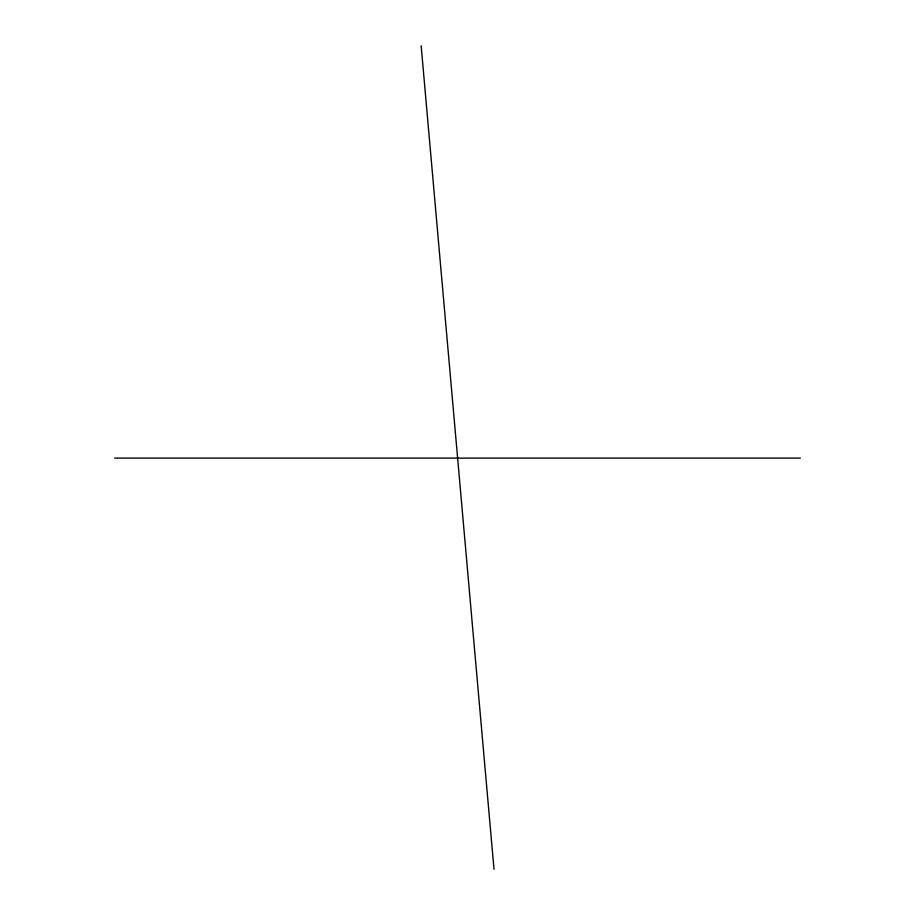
<?xml version="1.0" encoding="UTF-8"?>
<svg xmlns="http://www.w3.org/2000/svg" width="915" height="915" viewBox="0 0 915 915"><rect width="100%" height="100%" fill="white"/><g stroke="black" fill="none" stroke-linecap="round" stroke-linejoin="round"><path stroke-width="1.37" d="M114.638 458.106L800.362 458.106M421.152 45.75L493.997 869.25"/></g></svg>
